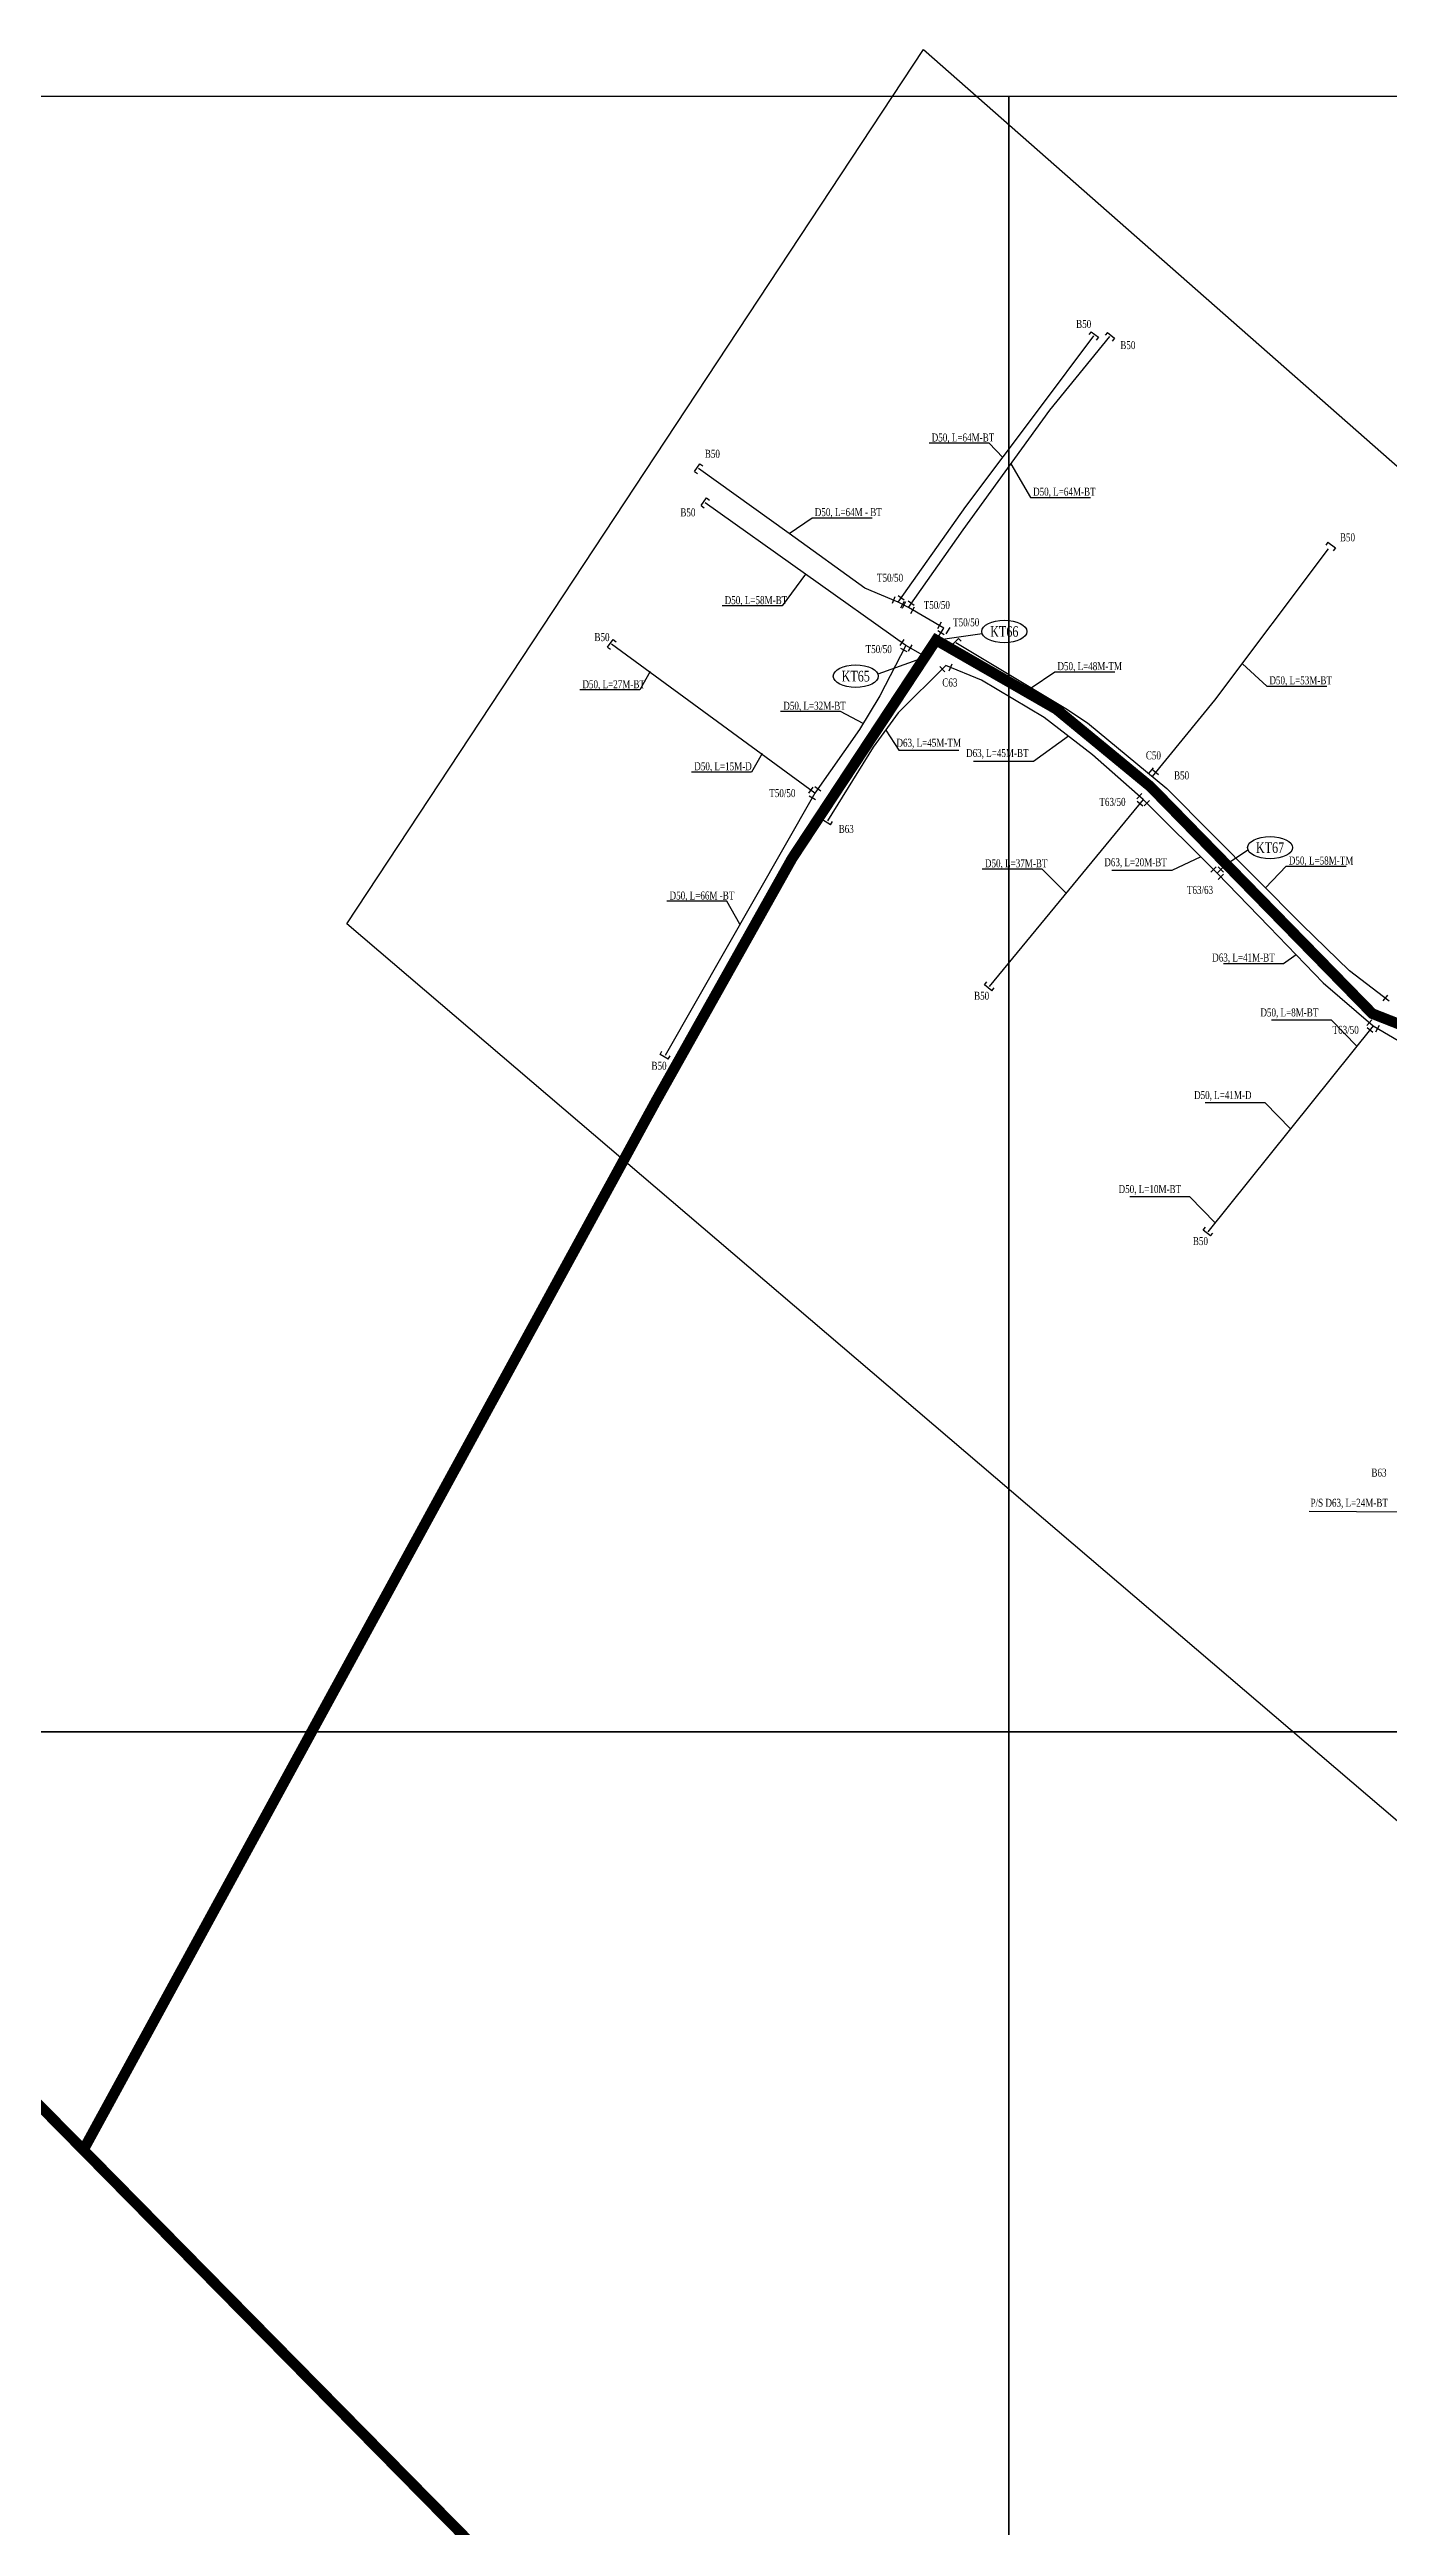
# Model space of a CAD drawing. Extents: x 549410 to 552487, y 2340860 to 2344743.
# Drawn here: x 551566 to 551817, y 2343261.5 to 2343725.8 of the extents above; entities that cross this region are included whole.
import ezdxf
from ezdxf.enums import TextEntityAlignment as Align

# ---------------------------------------------------------------- set-up
doc = ezdxf.new("R2010")
doc.units = 0
doc.header["$MEASUREMENT"] = 0
doc.linetypes.add('DASHED', pattern=[0.75, 0.5, -0.25])
for name, color, linetype in [('160', 5, 'DASHED'), ('50', 2, 'Continuous'), ('63', 1, 'Continuous'), ('90', 5, 'DASHED'), ('ten dai khoi thuy', 210, 'Continuous'), ('Text D-L', 7, 'Continuous'), ('Text phu kien', 2, 'Continuous')]:
    doc.layers.add(name, color=color, linetype=linetype)
doc.styles.add('Text', font='vntimeh.shx', dxfattribs={"width": 0.75, "bigfont": 'vn.shx'})
doc.styles.add('TextNode', font='vntimeh1.shx', dxfattribs={"width": 0.7, "bigfont": 'vn.shx'})
doc.linetypes.add('ZIGZAG', pattern='A,0.0001,-0.2,[131,ltypeshp.shx,S=0.2,R=0,X=-0.2,Y=0],-0.4,[131,ltypeshp.shx,S=0.2,R=180,X=0.2,Y=0],-0.2', length=0.8001)

# ---------------------------------------------------------------- blocks, each defined once
blk = doc.blocks.new('pt')
at = {"color": 3, "linetype": 'Continuous'}
blk.add_line((0.96, -0.69), (0.96, 0.69), dxfattribs=at)
blk = doc.blocks.new('bit')
at = {"color": 3, "linetype": 'Continuous'}
for points in [[(-0.3, -0.88), (-0.3, 0.88)], [(-0.3, 0.88), (0.39, 0.88)], [(-0.3, -0.88), (0.39, -0.88)]]:
    blk.add_lwpolyline(points, dxfattribs=at)
blk = doc.blocks.new('Daudai')
at = {"layer": 'ten dai khoi thuy', "color": 3}
blk.add_circle((0, 0), 0.75, dxfattribs=at)

msp = doc.modelspace()

# ---------------------------------------------------------------- linework, layer by layer
at = {"layer": '160', "ltscale": 10, "const_width": 2}
msp.add_lwpolyline([(550750.53, 2343554.26), (550813.18, 2343522.47), (550870.21, 2343499.62), (550924.94, 2343479.54), (550978.82, 2343449.85), (550993.6, 2343442.83), (551015.71, 2343436.81), (551040.48, 2343433.27), (551063.59, 2343431.5), (551101.23, 2343429.92), (551185.6, 2343423.61), (551236.26, 2343418.28), (551298.61, 2343422.47), (551387.64, 2343402.42), (551517.97, 2343366.04), (551550.82, 2343353.91), (551572.38, 2343332.04)], dxfattribs=at)
at = {"layer": '50'}
for points in [[(551725.13, 2343622.24), (551737.82, 2343640.19), (551751.63, 2343658.55), (551761.81, 2343672.17)], [(551727.04, 2343621.21), (551737.34, 2343635.8), (551753.57, 2343658.22), (551764.84, 2343672.02)], [(551725.13, 2343622.24), (551718.91, 2343624.88), (551704.7, 2343635.08), (551687.69, 2343647.29)], [(551726.6, 2343614.12), (551688.93, 2343640.87)], [(551772.81, 2343589.52), (551784.51, 2343603.87), (551805.82, 2343632.2)], [(551727.04, 2343621.21), (551725.13, 2343622.24)], [(551733.69, 2343617.37), (551727.04, 2343621.21)], [(551732.24, 2343615.12), (551733.69, 2343617.37)], [(551709.51, 2343586.42), (551671.42, 2343614.34)], [(551726.6, 2343614.12), (551721.71, 2343604.65), (551717.9, 2343598.36), (551709.51, 2343586.42)], [(551730.2, 2343612.02), (551726.6, 2343614.12)], [(551735.97, 2343614.64), (551756.58, 2343602.27), (551760.61, 2343599.62), (551775.5, 2343587.28)], [(551709.51, 2343586.42), (551681.42, 2343537.26)], [(551771.06, 2343585.21), (551742.21, 2343550.17)], [(551817.19, 2343547.42), (551809.76, 2343553.1), (551800.89, 2343561.74), (551775.51, 2343587.29)], [(551814.18, 2343542.78), (551783.21, 2343504.2)]]:
    msp.add_lwpolyline(points, dxfattribs=at)
at = {"layer": '63', "linetype": 'ZIGZAG', "ltscale": 10}
msp.add_lwpolyline([(551621.78, 2343561.92), (551729.87, 2343725.84), (552072.79, 2343424.15), (551946.32, 2343284.72)], close=True, dxfattribs=at)
at = {"layer": '63', "color": 6}
for points in [[(551734.09, 2343610.36), (551725.16, 2343601.46), (551720.46, 2343595.04), (551711.86, 2343581.22)], [(551771.06, 2343585.21), (551761.58, 2343593.62), (551752.52, 2343600.62), (551740.78, 2343607.62), (551734.09, 2343610.36)], [(551784.93, 2343571.43), (551771.06, 2343585.21)], [(551784.93, 2343571.43), (551786.64, 2343573.09)], [(551784.93, 2343571.43), (551794.68, 2343561.34), (551804.82, 2343550.84), (551814.18, 2343542.78)], [(551814.18, 2343542.78), (551819.9, 2343539.44), (551834.2, 2343531.34), (551848.3, 2343521.4), (551863.24, 2343510.67), (551884.27, 2343489.55)], [(551833.4, 2343446.47), (551819.91, 2343451.64), (551802.18, 2343451.77)]]:
    msp.add_lwpolyline(points, dxfattribs=at)
at = {"layer": '90', "ltscale": 10, "const_width": 2}
for points in [[(551572.38, 2343332.04), (551679.66, 2343528.58), (551705.25, 2343574.19), (551732.24, 2343615.12), (551754.79, 2343602.16), (551772.39, 2343587.67), (551814.03, 2343545.08), (551820.65, 2343542.48), (551863.75, 2343513.94), (551888.89, 2343487.67)], [(551572.38, 2343332.04), (551773.66, 2343127.77), (551852.37, 2343055.08), (552106.27, 2342949.74), (552295.03, 2342873.11)]]:
    msp.add_lwpolyline(points, dxfattribs=at)
at = {"layer": 'DEFPOINTS'}
for points in [[(551745.89, 2343410.41), (551270.86, 2343410.41), (551270.86, 2343717.07), (551745.89, 2343717.07)], [(552220.91, 2343410.41), (551745.89, 2343410.41), (551745.89, 2343717.07), (552220.91, 2343717.07)], [(551745.89, 2343103.74), (551270.86, 2343103.74), (551270.86, 2343410.41), (551745.89, 2343410.41)], [(552220.91, 2343103.74), (551745.89, 2343103.74), (551745.89, 2343410.41), (552220.91, 2343410.41)]]:
    msp.add_lwpolyline(points, close=True, dxfattribs=at)
at = {"layer": 'ten dai khoi thuy', "color": 3, "linetype": 'ByBlock'}
for points in [[(551732.99, 2343615.22), (551740.88, 2343616.34)], [(551729.53, 2343611.67), (551721.33, 2343608.72)], [(551787.26, 2343573.51), (551790.71, 2343575.81)]]:
    msp.add_lwpolyline(points, dxfattribs=at)
for centre in [(551745.03, 2343616.73), (551717.18, 2343608.35), (551794.85, 2343576.2)]:
    msp.add_ellipse(centre, major_axis=(-4.22, 0), ratio=0.497929, dxfattribs=at)
at = {"layer": 'Text D-L', "color": 9}
for points in [[(551744.73, 2343649.37), (551742.17, 2343652.02), (551730.92, 2343652.02)], [(551746.27, 2343648.14), (551749.92, 2343641.86), (551761.17, 2343641.86)], [(551704.7, 2343635.08), (551709, 2343638.03), (551720.25, 2343638.03)], [(551707.76, 2343627.5), (551703.36, 2343621.53), (551692.11, 2343621.53)], [(551789.68, 2343610.69), (551794.23, 2343606.5), (551805.48, 2343606.5)], [(551678.65, 2343609.22), (551676.69, 2343605.76), (551665.44, 2343605.76)], [(551750.05, 2343606.19), (551754.49, 2343609.15), (551765.74, 2343609.15)], [(551718.59, 2343599.49), (551714.35, 2343601.73), (551703.1, 2343601.73)], [(551722.81, 2343598.25), (551725.23, 2343594.46), (551736.48, 2343594.46)], [(551757.05, 2343597.12), (551750.5, 2343592.33), (551739.25, 2343592.33)], [(551699.63, 2343593.85), (551697.66, 2343590.38), (551686.41, 2343590.38)], [(551781.87, 2343574.48), (551776.42, 2343571.91), (551765.17, 2343571.91)], [(551756.63, 2343567.69), (551752.15, 2343572.19), (551740.9, 2343572.19)], [(551793.99, 2343568.69), (551797.87, 2343572.71), (551809.12, 2343572.71)], [(551695.47, 2343561.84), (551693.03, 2343566.15), (551681.78, 2343566.15)], [(551799.75, 2343556.09), (551797.36, 2343554.41), (551786.11, 2343554.41)], [(551811.14, 2343538.98), (551806.39, 2343543.83), (551795.14, 2343543.83)], [(551798.69, 2343523.49), (551793.94, 2343528.33), (551782.69, 2343528.33)], [(551784.55, 2343505.87), (551779.8, 2343510.71), (551768.55, 2343510.71)]]:
    msp.add_lwpolyline(points, dxfattribs=at)

# ---------------------------------------------------------------- block references
at = {"layer": '50'}
for name, p, rotation in [('bit', (551761.81, 2343672.17), 233.2348579042712), ('bit', (551764.84, 2343672.02), 230.7668260834475), ('bit', (551687.69, 2343647.29), 324.3291760508797), ('bit', (551688.93, 2343640.87), 324.6172072278924), ('bit', (551806.23, 2343632.7), 233.0492778281018), ('pt', (551725.13, 2343622.24), 157.0323242075797), ('pt', (551725.13, 2343622.24), 54.73019617525399), ('pt', (551725.13, 2343622.24), 331.6548935403192), ('pt', (551727.04, 2343621.21), 151.6550455867378), ('pt', (551727.04, 2343621.21), 54.76474416053133), ('pt', (551727.04, 2343621.21), 330.0045522589202), ('pt', (551733.69, 2343617.37), 150.0047042862686), ('pt', (551733.69, 2343617.37), 237.3205329721212), ('pt', (551733.69, 2343617.37), 329.0296164993157), ('bit', (551736.05, 2343614.56), 315.3270018846461), ('bit', (551671.42, 2343614.34), 323.7617067967294), ('pt', (551726.6, 2343614.12), 144.6173592719528), ('pt', (551726.6, 2343614.12), 242.6983469491364), ('pt', (551726.6, 2343614.12), 329.7107994913292), ('pt', (551734.09, 2343610.36), 337.7834564509378), ('pt', (551734.09, 2343610.36), 224.8932288791733), ('pt', (551709.51, 2343586.42), 143.7618588229846), ('pt', (551709.51, 2343586.42), 54.90238893790864), ('pt', (551773.22, 2343590.02), 140.3581875263522), ('pt', (551772.81, 2343589.52), 50.81797620698875), ('pt', (551709.51, 2343586.42), 240.2560280605345), ('pt', (551771.06, 2343585.21), 138.4119775369938), ('pt', (551771.06, 2343585.21), 230.5379807449168), ('pt', (551771.06, 2343585.21), 315.1956187134292), ('bit', (551711.86, 2343581.22), 58.10065146720981), ('pt', (551784.93, 2343571.43), 135.1957707641197), ('pt', (551784.93, 2343571.43), 314.0103995060608), ('pt', (551784.93, 2343571.43), 44.3491087780746), ('bit', (551742.21, 2343550.17), 50.53813279006025), ('pt', (551817.19, 2343547.42), 142.5861109630343), ('pt', (551814.18, 2343542.78), 139.2352126988298), ('pt', (551814.18, 2343542.78), 231.2393389052376), ('pt', (551814.18, 2343542.78), 329.7812342091272), ('bit', (551681.42, 2343537.26), 60.25618011788794), ('bit', (551783.21, 2343504.2), 51.23949095138659)]:
    msp.add_blockref(name, p, dxfattribs=dict(at, rotation=rotation))
at = {"layer": 'ten dai khoi thuy'}
for p in [(551732.24, 2343615.12), (551730.2, 2343612.02), (551786.64, 2343573.09)]:
    msp.add_blockref('Daudai', p, dxfattribs=at)

# ---------------------------------------------------------------- texts
at = {"layer": '63', "color": 6, "style": 'Text', "width": 0.75}
msp.add_text('p/s D63, L=24m-bt', height=1.5, dxfattribs=at).set_placement((551802.44, 2343452.18), align=Align.BOTTOM_LEFT)
at = {"layer": 'ten dai khoi thuy', "color": 2, "style": 'TextNode', "width": 0.75}
for s, p in [('kt66', (551745.03, 2343616.73)), ('kt65', (551717.18, 2343608.35)), ('kt67', (551794.85, 2343576.2))]:
    msp.add_text(s, height=2, dxfattribs=at).set_placement(p, align=Align.MIDDLE)
at = {"layer": 'Text D-L', "color": 1, "style": 'Text', "width": 0.75}
for s, p in [('D50, L=64m-BT', (551731.42, 2343651.9)), ('D50, L=64m-bt', (551750.42, 2343641.74)), ('D50, L=64m - BT', (551709.5, 2343637.91)), ('D50, L=58m-bt', (551692.61, 2343621.41)), ('D50, L=48m-tm', (551754.99, 2343609.03)), ('D50, L=27m-bt', (551665.94, 2343605.64)), ('D50, L=53m-bt', (551794.73, 2343606.38)), ('D50, L=32m-bt', (551703.6, 2343601.61)), ('D50, L=15m-d', (551686.91, 2343590.26)), ('D63, L=45m-TM', (551724.81, 2343594.67)), ('D63, L=45m-bt', (551737.86, 2343592.75)), ('D50, L=37m-bt', (551741.4, 2343572.07)), ('D63, L=20m-bt', (551763.78, 2343572.27)), ('D50, L=58m-tm', (551798.37, 2343572.59)), ('D50, L=66m -bt', (551682.28, 2343566.03)), ('D63, L=41m-bt', (551784.01, 2343554.4)), ('D50, L=8m-bt', (551793.04, 2343544.11)), ('D50, L=41m-d', (551780.6, 2343528.62)), ('D50, L=10m-bt', (551766.46, 2343511))]:
    msp.add_text(s, height=1.5, dxfattribs=at).set_placement(p, align=Align.BOTTOM_LEFT)
at = {"layer": 'Text phu kien', "color": 4, "style": 'Text', "width": 0.75}
for s, p in [('B50', (551759.91, 2343674.39)), ('B50', (551768.19, 2343670.42)), ('B50', (551690.3, 2343650.05)), ('B50', (551685.71, 2343639.06)), ('B50', (551809.37, 2343634.38)), ('T50/50', (551723.61, 2343626.8)), ('T50/50', (551732.38, 2343621.7)), ('B50', (551669.61, 2343615.67)), ('T50/50', (551737.88, 2343618.46)), ('T50/50', (551721.49, 2343613.43)), ('C63', (551734.82, 2343607.17)), ('C50', (551772.98, 2343593.51)), ('B50', (551778.27, 2343589.75)), ('T50/50', (551703.42, 2343586.43)), ('T63/50', (551765.31, 2343584.78)), ('B63', (551715.39, 2343579.71)), ('T63/63', (551781.72, 2343568.28)), ('B50', (551740.78, 2343548.43)), ('T63/50', (551809.03, 2343542.04)), ('B50', (551680.3, 2343535.31)), ('B50', (551781.8, 2343502.44)), ('B63', (551815.27, 2343459.03))]:
    msp.add_text(s, height=1.5, dxfattribs=at).set_placement(p, align=Align.MIDDLE_CENTER)

doc.saveas('drawing.dxf')
